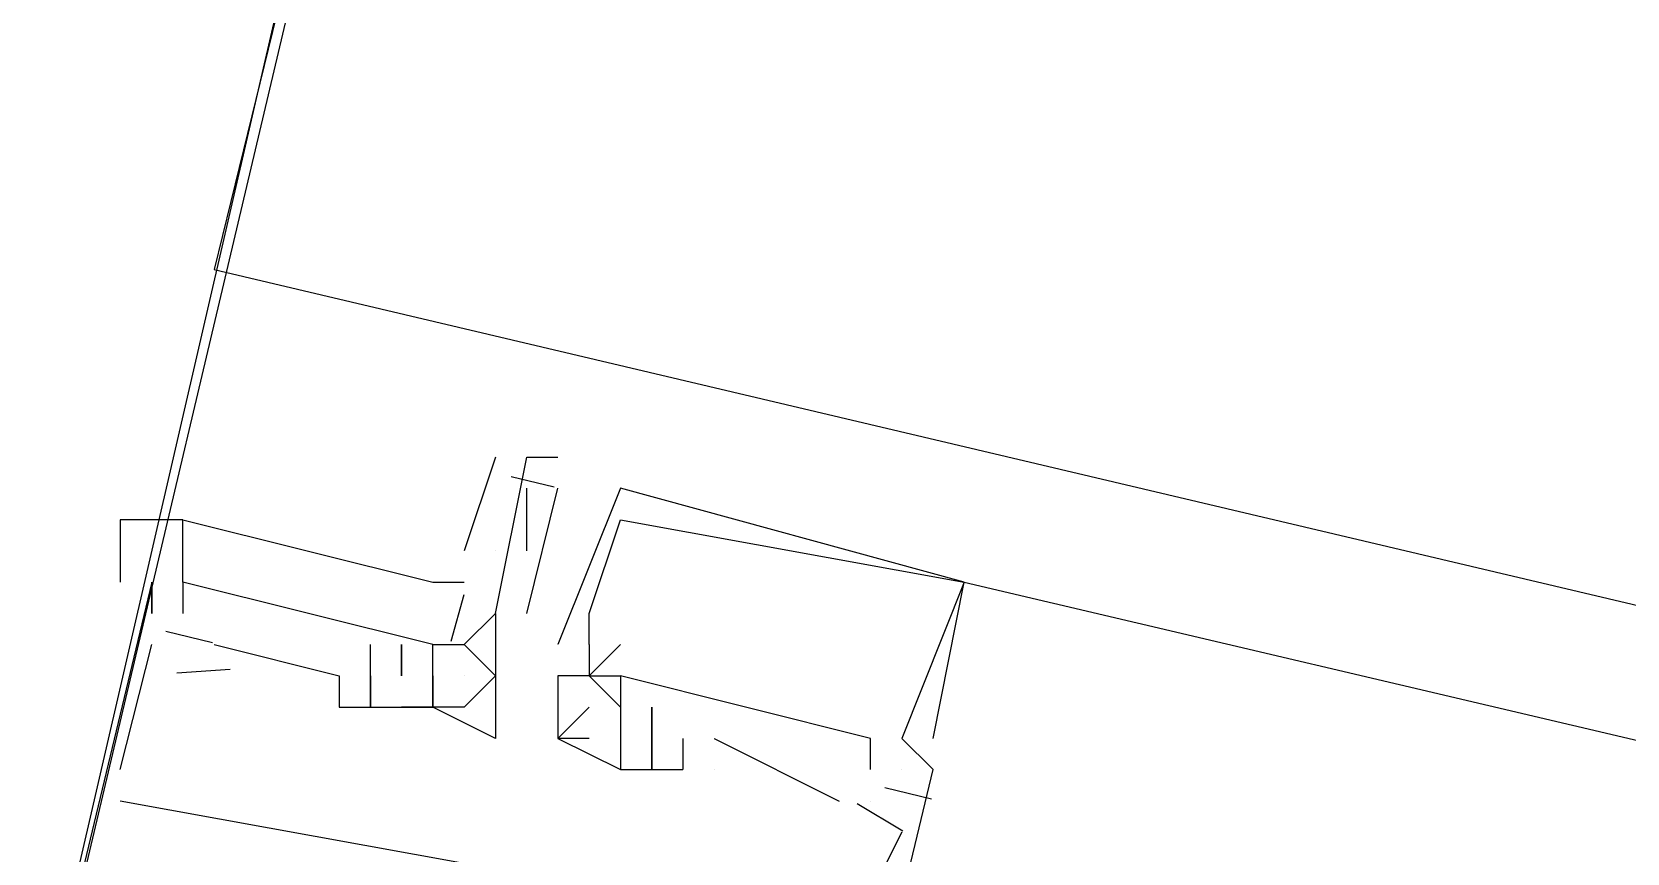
# Model space of a CAD drawing. Header units: feet. Extents: x -84 to 198, y -22 to 181.
# Drawn here: x 110.336 to 111.016, y 148.142 to 148.492 of the extents above; entities that cross this region are included whole.
import ezdxf

# ---------------------------------------------------------------- set-up
doc = ezdxf.new("R2010")
doc.units = ezdxf.units.FT
doc.layers.add('A-LINEA', color=7, linetype='CONTINUOUS')
doc.layers.add('A-MURO-CONCRETO', color=8, linetype='CONTINUOUS')

msp = doc.modelspace()

# ---------------------------------------------------------------- linework, layer by layer
at = {"layer": 'A-LINEA'}
for p, q in [((110.5333, 148.3111), (110.52, 148.2711)), ((110.5467, 148.3111), (110.5467, 148.3111)), ((110.56, 148.3111), (110.56, 148.3111)), ((110.5401, 148.3028), (110.5584, 148.2984)), ((110.5467, 148.2444), (110.56, 148.2978)), ((110.5467, 148.2711), (110.5467, 148.2978)), ((110.56, 148.2978), (110.56, 148.2978)), ((110.5867, 148.2978), (110.5867, 148.2978)), ((110.5867, 148.2978), (110.5867, 148.2978)), ((110.5867, 148.2978), (110.5867, 148.2978)), ((110.5867, 148.2844), (110.5867, 148.2844)), ((110.5867, 148.2844), (110.5867, 148.2844)), ((110.5867, 148.2844), (110.5867, 148.2844)), ((110.4, 148.2578), (110.4, 148.2711)), ((110.5333, 148.2711), (110.5333, 148.2711)), ((110.3867, 148.2578), (110.3867, 148.2444)), ((110.3867, 148.2578), (110.3867, 148.2578)), ((110.3867, 148.2578), (110.3867, 148.2578)), ((110.3867, 148.2578), (110.3867, 148.2578)), ((110.3867, 148.2578), (110.3867, 148.2578)), ((110.4, 148.2578), (110.4, 148.2578)), ((110.4, 148.2578), (110.4, 148.2578)), ((110.4, 148.2578), (110.4, 148.2578)), ((110.7333, 148.2578), (110.7333, 148.2578)), ((110.7333, 148.2578), (110.7333, 148.2578)), ((110.7333, 148.2578), (118.9467, 146.3244)), ((110.7333, 148.2578), (110.7333, 148.2578)), ((110.7333, 148.2578), (110.7333, 148.2578)), ((110.7333, 148.2578), (110.7333, 148.2578)), ((110.7333, 148.2578), (110.7333, 148.2578)), ((110.5144, 148.2326), (110.52, 148.2525)), ((110.5144, 148.2326), (110.52, 148.2525)), ((110.5144, 148.2326), (110.52, 148.2525)), ((110.3867, 148.2444), (110.3867, 148.2444)), ((110.3867, 148.2444), (110.3867, 148.2444)), ((110.3867, 148.2444), (110.3867, 148.2444)), ((110.4, 148.2444), (110.4, 148.2444)), ((110.4, 148.2444), (110.4, 148.2444)), ((110.4, 148.2444), (110.4, 148.2444)), ((110.4, 148.2444), (110.4, 148.2444)), ((110.5333, 148.2444), (110.5333, 148.2444)), ((110.5333, 148.2444), (110.5333, 148.2444)), ((110.5333, 148.2444), (110.5333, 148.2444)), ((110.5467, 148.2444), (110.5467, 148.2444)), ((110.5733, 148.2444), (110.5733, 148.2444)), ((110.5733, 148.2444), (110.5733, 148.2444)), ((110.5733, 148.2444), (110.5733, 148.2444)), ((110.3927, 148.2368), (110.4127, 148.232)), ((110.3927, 148.2368), (110.4127, 148.232)), ((110.3927, 148.2368), (110.4127, 148.232)), ((110.3733, 148.1778), (110.3867, 148.2311)), ((110.3733, 148.1778), (110.3867, 148.2311)), ((110.3733, 148.1778), (110.3867, 148.2311)), ((110.3867, 148.2311), (110.3867, 148.2311)), ((110.3867, 148.2311), (110.3867, 148.2311)), ((110.3867, 148.2311), (110.3867, 148.2311)), ((110.4133, 148.2311), (110.4667, 148.2178)), ((110.4133, 148.2311), (110.4133, 148.2311)), ((110.4133, 148.2311), (110.4667, 148.2178)), ((110.4133, 148.2311), (110.4133, 148.2311)), ((110.4133, 148.2311), (110.4667, 148.2178)), ((110.4133, 148.2311), (110.4133, 148.2311)), ((110.48, 148.2178), (110.48, 148.2311)), ((110.48, 148.2311), (110.48, 148.2311)), ((110.48, 148.2178), (110.48, 148.2311)), ((110.48, 148.2311), (110.48, 148.2311)), ((110.48, 148.2178), (110.48, 148.2311)), ((110.48, 148.2311), (110.48, 148.2311)), ((110.4933, 148.2311), (110.4933, 148.2311)), ((110.4933, 148.2311), (110.4933, 148.2311)), ((110.4933, 148.2311), (110.4933, 148.2311)), ((110.4933, 148.2311), (110.4933, 148.2311)), ((110.4933, 148.2311), (110.4933, 148.2311)), ((110.4933, 148.2311), (110.4933, 148.2311)), ((110.5067, 148.2311), (110.5067, 148.2311)), ((110.5067, 148.2311), (110.5067, 148.2311)), ((110.5067, 148.2311), (110.5067, 148.2311)), ((110.5067, 148.2311), (110.5067, 148.2311)), ((110.5067, 148.2311), (110.5067, 148.2311)), ((110.52, 148.2311), (110.52, 148.2311)), ((110.52, 148.2311), (110.52, 148.2311)), ((110.5333, 148.2311), (110.5333, 148.2311)), ((110.56, 148.2311), (110.56, 148.2311)), ((110.56, 148.2311), (110.56, 148.2311)), ((110.56, 148.2311), (110.56, 148.2311)), ((110.5733, 148.2311), (110.5733, 148.2311)), ((110.5733, 148.2311), (110.5733, 148.2311)), ((110.5733, 148.2311), (110.5733, 148.2311)), ((110.5733, 148.2311), (110.5733, 148.2311)), ((110.5733, 148.2311), (110.5733, 148.2311)), ((110.5733, 148.2311), (110.5733, 148.2311)), ((110.5867, 148.2311), (110.5867, 148.2311)), ((110.5867, 148.2311), (110.5867, 148.2311)), ((110.5867, 148.2311), (110.5867, 148.2311)), ((110.3975, 148.2191), (110.4202, 148.2206)), ((110.3975, 148.2191), (110.4202, 148.2206)), ((110.3975, 148.2191), (110.4202, 148.2206)), ((110.4667, 148.2178), (110.4667, 148.2178)), ((110.4667, 148.2178), (110.4667, 148.2178)), ((110.4667, 148.2178), (110.4667, 148.2178)), ((110.48, 148.2178), (110.48, 148.2178)), ((110.48, 148.2178), (110.48, 148.2178)), ((110.48, 148.2178), (110.48, 148.2178)), ((110.48, 148.2178), (110.48, 148.2178)), ((110.48, 148.2178), (110.48, 148.2178)), ((110.48, 148.2178), (110.48, 148.2178)), ((110.4933, 148.2178), (110.4933, 148.2178)), ((110.4933, 148.2178), (110.4933, 148.2178)), ((110.4933, 148.2178), (110.4933, 148.2178)), ((110.4933, 148.2178), (110.4933, 148.2178)), ((110.4933, 148.2178), (110.4933, 148.2178)), ((110.4933, 148.2178), (110.4933, 148.2178)), ((110.5067, 148.2178), (110.5067, 148.2044)), ((110.5067, 148.2178), (110.5067, 148.2178)), ((110.5067, 148.2178), (110.5067, 148.2178)), ((110.5067, 148.2178), (110.5067, 148.2178)), ((110.5067, 148.2178), (110.5067, 148.2178)), ((110.5067, 148.2178), (110.5067, 148.2178)), ((110.5067, 148.2178), (110.5067, 148.2178)), ((110.5067, 148.2178), (110.5067, 148.2178)), ((110.5067, 148.2178), (110.5067, 148.2178)), ((110.52, 148.2178), (110.52, 148.2178)), ((110.5333, 148.2178), (110.5333, 148.2178)), ((110.56, 148.2178), (110.56, 148.2178)), ((110.56, 148.2178), (110.56, 148.2178)), ((110.56, 148.2178), (110.56, 148.2178)), ((110.56, 148.2178), (110.56, 148.2178)), ((110.56, 148.2178), (110.56, 148.2178)), ((110.56, 148.2178), (110.56, 148.2178)), ((110.5733, 148.2178), (110.5733, 148.2178)), ((110.5733, 148.2178), (110.5733, 148.2178)), ((110.5733, 148.2178), (110.5733, 148.2178)), ((110.5733, 148.2178), (110.5733, 148.2178)), ((110.5733, 148.2178), (110.5733, 148.2178)), ((110.5733, 148.2178), (110.5733, 148.2178)), ((110.5733, 148.2178), (110.5733, 148.2178)), ((110.5733, 148.2178), (110.5733, 148.2178)), ((110.5733, 148.2178), (110.5733, 148.2178)), ((110.5867, 148.2178), (110.5867, 148.2178)), ((110.5867, 148.2178), (110.5867, 148.2178)), ((110.5867, 148.2178), (110.5867, 148.2178)), ((110.5867, 148.2178), (110.5867, 148.2178)), ((110.5867, 148.2178), (110.5867, 148.2178)), ((110.5867, 148.2178), (110.5867, 148.2178)), ((110.4667, 148.2044), (110.4667, 148.2044)), ((110.4667, 148.2044), (110.4667, 148.2044)), ((110.4667, 148.2044), (110.4667, 148.2044)), ((110.48, 148.2044), (110.48, 148.2044)), ((110.48, 148.2044), (110.48, 148.2044)), ((110.48, 148.2044), (110.48, 148.2044)), ((110.48, 148.2044), (110.48, 148.2044)), ((110.48, 148.2044), (110.48, 148.2044)), ((110.48, 148.2044), (110.48, 148.2044)), ((110.4933, 148.2044), (110.4933, 148.2044)), ((110.4933, 148.2044), (110.4933, 148.2044)), ((110.4933, 148.2044), (110.4933, 148.2044)), ((110.5067, 148.2044), (110.5067, 148.2044)), ((110.5067, 148.2044), (110.5067, 148.2044)), ((110.5067, 148.2044), (110.5067, 148.2044)), ((110.5067, 148.2044), (110.5067, 148.2044)), ((110.5067, 148.2044), (110.5067, 148.2044)), ((110.5067, 148.2044), (110.5067, 148.2044)), ((110.52, 148.2044), (110.52, 148.2044)), ((110.5333, 148.2044), (110.5333, 148.2044)), ((110.56, 148.2044), (110.56, 148.2044)), ((110.56, 148.2044), (110.56, 148.2044)), ((110.56, 148.2044), (110.56, 148.2044)), ((110.5733, 148.2044), (110.5733, 148.2044)), ((110.5733, 148.2044), (110.5733, 148.2044)), ((110.5733, 148.2044), (110.5733, 148.2044)), ((110.5867, 148.2044), (110.5867, 148.2044)), ((110.5867, 148.2044), (110.5867, 148.1911)), ((110.5867, 148.2044), (110.5867, 148.2044)), ((110.5867, 148.2044), (110.5867, 148.2044)), ((110.5867, 148.2044), (110.5867, 148.2044)), ((110.5867, 148.2044), (110.5867, 148.1911)), ((110.5867, 148.2044), (110.5867, 148.2044)), ((110.5867, 148.2044), (110.5867, 148.2044)), ((110.5867, 148.2044), (110.5867, 148.2044)), ((110.5867, 148.2044), (110.5867, 148.1911)), ((110.5867, 148.2044), (110.5867, 148.2044)), ((110.5867, 148.2044), (110.5867, 148.2044)), ((110.6, 148.2044), (110.6, 148.2044)), ((110.6, 148.2044), (110.6, 148.2044)), ((110.6, 148.2044), (110.6, 148.2044)), ((110.6, 148.2044), (110.6, 148.2044)), ((110.6, 148.2044), (110.6, 148.2044)), ((110.6, 148.2044), (110.6, 148.2044)), ((110.5333, 148.1911), (110.5333, 148.1911)), ((110.56, 148.1911), (110.56, 148.1911)), ((110.56, 148.1911), (110.56, 148.1911)), ((110.56, 148.1911), (110.56, 148.1911)), ((110.56, 148.1911), (110.56, 148.1911)), ((110.56, 148.1911), (110.56, 148.1911)), ((110.56, 148.1911), (110.56, 148.1911)), ((110.5733, 148.1911), (110.5733, 148.1911)), ((110.5733, 148.1911), (110.5733, 148.1911)), ((110.5733, 148.1911), (110.5733, 148.1911)), ((110.5867, 148.1911), (110.5867, 148.1911)), ((110.5867, 148.1911), (110.5867, 148.1911)), ((110.5867, 148.1911), (110.5867, 148.1911)), ((110.5867, 148.1911), (110.5867, 148.1911)), ((110.5867, 148.1911), (110.5867, 148.1911)), ((110.5867, 148.1911), (110.5867, 148.1911)), ((110.5867, 148.1911), (110.5867, 148.1911)), ((110.5867, 148.1911), (110.5867, 148.1911)), ((110.5867, 148.1911), (110.5867, 148.1911)), ((110.6, 148.1911), (110.6, 148.1911)), ((110.6, 148.1911), (110.6, 148.1911)), ((110.6, 148.1911), (110.6, 148.1911)), ((110.6, 148.1911), (110.6, 148.1911)), ((110.6, 148.1911), (110.6, 148.1911)), ((110.6, 148.1911), (110.6, 148.1911)), ((110.6, 148.1911), (110.6, 148.1911)), ((110.6, 148.1911), (110.6, 148.1911)), ((110.6, 148.1911), (110.6, 148.1911)), ((110.6, 148.1911), (110.6, 148.1911)), ((110.6, 148.1911), (110.6, 148.1911)), ((110.6, 148.1911), (110.6, 148.1911)), ((110.6133, 148.1911), (110.6133, 148.1778)), ((110.6133, 148.1911), (110.6133, 148.1911)), ((110.6133, 148.1911), (110.6133, 148.1778)), ((110.6133, 148.1911), (110.6133, 148.1911)), ((110.6133, 148.1911), (110.6133, 148.1778)), ((110.6133, 148.1911), (110.6133, 148.1911)), ((110.6267, 148.1911), (110.68, 148.1644)), ((110.6267, 148.1911), (110.6267, 148.1911)), ((110.6267, 148.1911), (110.68, 148.1644)), ((110.6267, 148.1911), (110.6267, 148.1911)), ((110.6267, 148.1911), (110.68, 148.1644)), ((110.6267, 148.1911), (110.6267, 148.1911)), ((110.6933, 148.1911), (110.6933, 148.1911)), ((110.6933, 148.1911), (110.6933, 148.1911)), ((110.6933, 148.1911), (110.6933, 148.1911)), ((110.6933, 148.1911), (110.6933, 148.1911)), ((110.6933, 148.1911), (110.6933, 148.1911)), ((110.6933, 148.1911), (110.6933, 148.1911)), ((110.7067, 148.1911), (110.7067, 148.1911)), ((110.7067, 148.1911), (110.7067, 148.1911)), ((110.7067, 148.1911), (110.7067, 148.1911)), ((110.7067, 148.1911), (110.7067, 148.1911)), ((110.7067, 148.1911), (110.7067, 148.1911)), ((110.7067, 148.1911), (110.7067, 148.1911)), ((110.72, 148.1911), (110.72, 148.1911)), ((110.72, 148.1911), (110.72, 148.1911)), ((110.72, 148.1911), (110.72, 148.1911)), ((110.3733, 148.1778), (110.3733, 148.1778)), ((110.3733, 148.1778), (110.3733, 148.1778)), ((110.3733, 148.1778), (110.3733, 148.1778)), ((110.5867, 148.1778), (110.5867, 148.1778)), ((110.5867, 148.1778), (110.5867, 148.1778)), ((110.5867, 148.1778), (110.5867, 148.1778)), ((110.5867, 148.1778), (110.5867, 148.1778)), ((110.5867, 148.1778), (110.5867, 148.1778)), ((110.5867, 148.1778), (110.5867, 148.1778)), ((110.6, 148.1778), (110.6, 148.1778)), ((110.6, 148.1778), (110.6, 148.1778)), ((110.6, 148.1778), (110.6, 148.1778)), ((110.6, 148.1778), (110.6, 148.1778)), ((110.6, 148.1778), (110.6, 148.1778)), ((110.6, 148.1778), (110.6, 148.1778)), ((110.6133, 148.1778), (110.6133, 148.1778)), ((110.6133, 148.1778), (110.6133, 148.1778)), ((110.6133, 148.1778), (110.6133, 148.1778)), ((110.6133, 148.1778), (110.6133, 148.1778)), ((110.6133, 148.1778), (110.6133, 148.1778)), ((110.6133, 148.1778), (110.6133, 148.1778)), ((110.6267, 148.1778), (110.6267, 148.1778)), ((110.6267, 148.1778), (110.6267, 148.1778)), ((110.6267, 148.1778), (110.6267, 148.1778)), ((110.6933, 148.1778), (110.6933, 148.1778)), ((110.6933, 148.1778), (110.6933, 148.1778)), ((110.6933, 148.1778), (110.6933, 148.1778)), ((110.6933, 148.1778), (110.6933, 148.1778)), ((110.6933, 148.1778), (110.6933, 148.1778)), ((110.6933, 148.1778), (110.6933, 148.1778)), ((110.7067, 148.1778), (110.7067, 148.1778)), ((110.7067, 148.1778), (110.7067, 148.1778)), ((110.7067, 148.1778), (110.7067, 148.1778)), ((110.7067, 148.1778), (110.7067, 148.1778)), ((110.7067, 148.1778), (110.7067, 148.1778)), ((110.7067, 148.1778), (110.7067, 148.1778)), ((110.72, 148.1778), (110.72, 148.1778)), ((110.72, 148.1778), (110.72, 148.1778)), ((110.72, 148.1778), (110.72, 148.1778)), ((110.72, 148.1778), (110.72, 148.1778)), ((110.72, 148.1778), (110.72, 148.1778)), ((110.72, 148.1778), (110.72, 148.1778)), ((110.6994, 148.1701), (110.7194, 148.1654)), ((110.6994, 148.1701), (110.7194, 148.1654)), ((110.6994, 148.1701), (110.7194, 148.1654)), ((110.3733, 148.1644), (110.3733, 148.1644)), ((110.3733, 148.1644), (110.3733, 148.1644)), ((110.3733, 148.1644), (110.3733, 148.1644)), ((110.68, 148.1644), (110.68, 148.1644)), ((110.68, 148.1644), (110.68, 148.1644)), ((110.68, 148.1644), (110.68, 148.1644)), ((110.6876, 148.1633), (110.7071, 148.1517)), ((110.6876, 148.1633), (110.7071, 148.1517)), ((110.6876, 148.1633), (110.7071, 148.1517)), ((110.6933, 148.1644), (110.6933, 148.1644)), ((110.6933, 148.1644), (110.6933, 148.1644)), ((110.6933, 148.1644), (110.6933, 148.1644)), ((110.6933, 148.1644), (110.6933, 148.1644)), ((110.6933, 148.1644), (110.6933, 148.1644)), ((110.6933, 148.1644), (110.6933, 148.1644)), ((110.7067, 148.1511), (110.7067, 148.1511)), ((110.7067, 148.1511), (110.7067, 148.1511)), ((110.7067, 148.1511), (110.7067, 148.1511))]:
    msp.add_line(p, q, dxfattribs=at)
for points in [[(108.6533, 156.8844), (107, 149.8844), (110.5733, 149.0444), (110.4133, 148.3911), (124.3067, 145.1111)], [(110.2267, 147.5778), (110.5733, 149.0444), (106.1867, 150.0844), (105.84, 148.6178), (110.2267, 147.5778)], [(110.4133, 148.3911), (124.3067, 145.1111), (120.72, 129.9644)], [(110.5333, 148.2444), (110.5333, 148.2444), (110.5333, 148.2444), (110.5333, 148.2444), (110.5467, 148.3111), (110.5467, 148.3111), (110.56, 148.3111)], [(110.72, 148.1911), (110.7333, 148.2578), (110.7333, 148.2578), (110.5867, 148.2978), (110.56, 148.2311)], [(110.72, 148.1911), (110.7333, 148.2578), (110.7333, 148.2578), (110.5867, 148.2978), (110.56, 148.2311)], [(110.72, 148.1911), (110.7333, 148.2578), (110.7333, 148.2578), (110.5867, 148.2978), (110.56, 148.2311)], [(110.4, 148.2844), (110.3733, 148.2844), (110.3733, 148.2578)], [(110.5067, 148.2311), (110.4, 148.2578), (110.4, 148.2844), (110.5067, 148.2578), (110.52, 148.2578)], [(110.5067, 148.2311), (110.4, 148.2578), (110.4, 148.2844), (110.5067, 148.2578), (110.52, 148.2578)], [(110.5067, 148.2311), (110.4, 148.2578), (110.4, 148.2844), (110.5067, 148.2578), (110.52, 148.2578)], [(110.5733, 148.2311), (110.5733, 148.2311), (110.5733, 148.2444), (110.5733, 148.2444), (110.5867, 148.2844), (110.5867, 148.2844), (110.7333, 148.2578), (110.7333, 148.2578), (110.7067, 148.1911), (110.72, 148.1778)], [(110.5733, 148.2311), (110.5733, 148.2311), (110.5733, 148.2444), (110.5733, 148.2444), (110.5867, 148.2844), (110.5867, 148.2844), (110.7333, 148.2578), (110.7333, 148.2578), (110.7067, 148.1911), (110.72, 148.1778)], [(110.5733, 148.2311), (110.5733, 148.2311), (110.5733, 148.2444), (110.5733, 148.2444), (110.5867, 148.2844), (110.5867, 148.2844), (110.7333, 148.2578), (110.7333, 148.2578), (110.7067, 148.1911), (110.72, 148.1778)], [(110.3867, 148.2444), (110.3867, 148.2578), (110.2267, 147.5911)], [(110.3867, 148.2444), (110.3867, 148.2578), (110.2267, 147.5911)], [(110.3867, 148.2444), (110.3867, 148.2578), (110.2267, 147.5911)], [(110.5067, 148.2311), (110.4, 148.2578), (110.4, 148.2444)], [(110.5067, 148.2311), (110.4, 148.2578), (110.4, 148.2444)], [(110.5067, 148.2311), (110.4, 148.2578), (110.4, 148.2444)], [(110.5333, 148.2444), (110.52, 148.2311), (110.5333, 148.2178), (110.52, 148.2044), (110.5067, 148.2044)], [(110.5333, 148.2444), (110.5333, 148.2311), (110.5333, 148.2044), (110.5333, 148.1911), (110.5067, 148.2044), (110.5067, 148.2044), (110.5067, 148.2044), (110.5067, 148.2044), (110.5067, 148.2178), (110.5067, 148.2178), (110.5067, 148.2178)], [(110.4933, 148.2311), (110.4933, 148.2178), (110.4933, 148.2311), (110.4933, 148.2178), (110.4933, 148.2178)], [(110.4933, 148.2311), (110.4933, 148.2178), (110.4933, 148.2311), (110.4933, 148.2178), (110.4933, 148.2178)], [(110.4933, 148.2311), (110.4933, 148.2178), (110.4933, 148.2311), (110.4933, 148.2178), (110.4933, 148.2178)], [(110.5067, 148.2178), (110.5067, 148.2311), (110.52, 148.2311), (110.52, 148.2311)], [(110.5733, 148.2311), (110.5733, 148.2178), (110.56, 148.2178), (110.56, 148.2044), (110.56, 148.1911), (110.5867, 148.1778), (110.5867, 148.1778)], [(110.5733, 148.2311), (110.5733, 148.2178), (110.56, 148.2178), (110.56, 148.2044), (110.56, 148.1911), (110.5867, 148.1778), (110.5867, 148.1778)], [(110.5733, 148.2311), (110.5733, 148.2178), (110.56, 148.2178), (110.56, 148.2044), (110.56, 148.1911), (110.5867, 148.1778), (110.5867, 148.1778)], [(110.5867, 148.2044), (110.5733, 148.2178), (110.5733, 148.2178), (110.5867, 148.2311)], [(110.5867, 148.2044), (110.5733, 148.2178), (110.5733, 148.2178), (110.5867, 148.2311)], [(110.5867, 148.2044), (110.5733, 148.2178), (110.5733, 148.2178), (110.5867, 148.2311)], [(110.4667, 148.2178), (110.4667, 148.2044), (110.5067, 148.2044), (110.4933, 148.2044)], [(110.4667, 148.2178), (110.4667, 148.2044), (110.5067, 148.2044), (110.4933, 148.2044)], [(110.4667, 148.2178), (110.4667, 148.2044), (110.5067, 148.2044), (110.4933, 148.2044)], [(110.48, 148.2044), (110.48, 148.2178), (110.48, 148.2044)], [(110.48, 148.2044), (110.48, 148.2178), (110.48, 148.2044)], [(110.48, 148.2044), (110.48, 148.2178), (110.48, 148.2044)], [(110.5733, 148.2178), (110.5867, 148.2178), (110.5867, 148.2044), (110.5867, 148.2044), (110.5867, 148.1911), (110.5867, 148.1911), (110.5867, 148.1911)], [(110.5733, 148.2178), (110.5867, 148.2178), (110.5867, 148.2044), (110.5867, 148.2044), (110.5867, 148.1911), (110.5867, 148.1911), (110.5867, 148.1911)], [(110.5733, 148.2178), (110.5867, 148.2178), (110.5867, 148.2044), (110.5867, 148.2044), (110.5867, 148.1911), (110.5867, 148.1911), (110.5867, 148.1911)], [(110.6933, 148.1778), (110.6933, 148.1911), (110.5867, 148.2178), (110.5867, 148.2044)], [(110.6933, 148.1778), (110.6933, 148.1911), (110.5867, 148.2178), (110.5867, 148.2044)], [(110.6933, 148.1778), (110.6933, 148.1911), (110.5867, 148.2178), (110.5867, 148.2044)], [(110.5733, 148.1911), (110.56, 148.1911), (110.5733, 148.2044)], [(110.5733, 148.1911), (110.56, 148.1911), (110.5733, 148.2044)], [(110.5733, 148.1911), (110.56, 148.1911), (110.5733, 148.2044)], [(110.6, 148.1911), (110.6, 148.2044), (110.6, 148.1911), (110.6, 148.2044)], [(110.6, 148.1911), (110.6, 148.2044), (110.6, 148.1911), (110.6, 148.2044)], [(110.6, 148.1911), (110.6, 148.2044), (110.6, 148.1911), (110.6, 148.2044)], [(110.4133, 147.5644), (110.4, 147.5378), (110.56, 147.5111), (110.72, 148.1778), (110.7067, 148.1911)], [(110.4133, 147.5644), (110.4, 147.5378), (110.56, 147.5111), (110.72, 148.1778), (110.7067, 148.1911)], [(110.4133, 147.5644), (110.4, 147.5378), (110.56, 147.5111), (110.72, 148.1778), (110.7067, 148.1911)], [(110.5867, 148.1911), (110.5867, 148.1778), (110.6133, 148.1778)], [(110.5867, 148.1911), (110.5867, 148.1778), (110.6133, 148.1778)], [(110.5867, 148.1911), (110.5867, 148.1778), (110.6133, 148.1778)], [(110.6, 148.1911), (110.6, 148.1778), (110.6, 148.1911)], [(110.6, 148.1911), (110.6, 148.1778), (110.6, 148.1911)], [(110.6, 148.1911), (110.6, 148.1778), (110.6, 148.1911)], [(110.52, 148.1244), (110.52, 148.1378), (110.3733, 148.1644)], [(110.52, 148.1244), (110.52, 148.1378), (110.3733, 148.1644)], [(110.52, 148.1244), (110.52, 148.1378), (110.3733, 148.1644)], [(110.7067, 148.1511), (110.68, 148.0978), (110.5467, 148.1244), (110.6267, 148.0978), (110.6267, 148.0844), (110.68, 148.0711), (110.6667, 147.9911)], [(110.7067, 148.1511), (110.68, 148.0978), (110.5467, 148.1244), (110.6267, 148.0978), (110.6267, 148.0844), (110.68, 148.0711), (110.6667, 147.9911)], [(110.7067, 148.1511), (110.68, 148.0978), (110.5467, 148.1244), (110.6267, 148.0978), (110.6267, 148.0844), (110.68, 148.0711), (110.6667, 147.9911)]]:
    msp.add_lwpolyline(points, dxfattribs=at)
at = {"layer": 'A-MURO-CONCRETO'}
msp.add_lwpolyline([(105.84, 148.6178), (110.4667, 148.6178), (110.2267, 147.5778), (105.84, 148.6178), (105.84, 148.6178)], dxfattribs=at)

doc.saveas('drawing.dxf')
